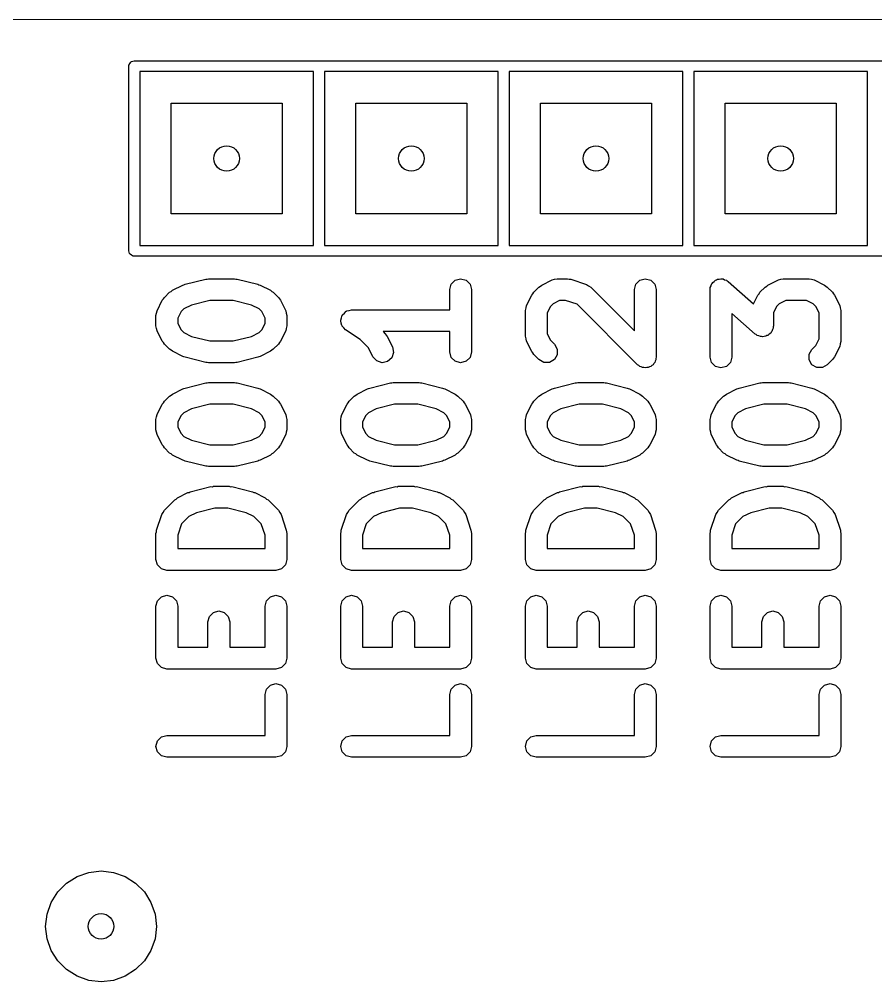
# Model space of a CAD drawing. Extents: x 0.02 to 3.57, y 0.02 to 5.41.
# Drawn here: x 1.31 to 1.773, y 2.298 to 2.819 of the extents above; entities that cross this region are included whole.
import ezdxf

# ---------------------------------------------------------------- set-up
doc = ezdxf.new("R2010")
doc.units = 0
doc.header["$MEASUREMENT"] = 0
doc.layers.add('BLACK', color=7, linetype='CONTINUOUS')

msp = doc.modelspace()

# ---------------------------------------------------------------- linework, layer by layer
at = {"layer": 'BLACK', "linetype": 'CONTINUOUS'}
for p, q in [((2.4898, 2.81944), (1.04895, 2.81898)), ((1.36916, 2.79463), (1.36923, 2.79501)), ((1.36923, 2.79501), (1.36972, 2.7956)), ((1.36972, 2.7956), (1.3701, 2.79626)), ((1.3701, 2.79626), (1.37035, 2.79635)), ((1.37035, 2.79635), (1.37052, 2.79656)), ((1.37052, 2.79656), (1.37128, 2.79669)), ((1.37128, 2.79669), (1.372, 2.79695)), ((1.372, 2.79695), (1.472, 2.79695)), ((1.472, 2.79695), (1.572, 2.79695)), ((1.572, 2.79695), (1.672, 2.79695)), ((1.672, 2.79695), (1.772, 2.79695)), ((1.772, 2.79695), (1.872, 2.79695)), ((1.36905, 2.794), (1.36911, 2.79438)), ((1.36905, 2.694), (1.36905, 2.794)), ((1.36909, 2.79451), (1.36916, 2.79463)), ((1.36911, 2.79438), (1.36909, 2.79451)), ((1.37495, 2.79105), (1.37495, 2.69695)), ((1.46905, 2.79105), (1.37495, 2.79105)), ((1.46905, 2.69695), (1.46905, 2.79105)), ((1.47495, 2.79105), (1.47495, 2.69695)), ((1.56905, 2.79105), (1.47495, 2.79105)), ((1.56905, 2.69695), (1.56905, 2.79105)), ((1.57495, 2.79105), (1.57495, 2.69695)), ((1.66905, 2.79105), (1.57495, 2.79105)), ((1.66905, 2.69695), (1.66905, 2.79105)), ((1.67495, 2.79105), (1.67495, 2.69695)), ((1.76905, 2.79105), (1.67495, 2.79105)), ((1.76905, 2.69695), (1.76905, 2.79105)), ((1.392, 2.714), (1.392, 2.774)), ((1.392, 2.774), (1.452, 2.774)), ((1.452, 2.774), (1.452, 2.714)), ((1.492, 2.714), (1.492, 2.774)), ((1.492, 2.774), (1.552, 2.774)), ((1.552, 2.774), (1.552, 2.714)), ((1.592, 2.714), (1.592, 2.774)), ((1.592, 2.774), (1.652, 2.774)), ((1.652, 2.774), (1.652, 2.714)), ((1.692, 2.714), (1.692, 2.774)), ((1.692, 2.774), (1.752, 2.774)), ((1.752, 2.774), (1.752, 2.714)), ((1.452, 2.714), (1.392, 2.714)), ((1.552, 2.714), (1.492, 2.714)), ((1.652, 2.714), (1.592, 2.714)), ((1.752, 2.714), (1.692, 2.714)), ((1.37495, 2.69695), (1.46905, 2.69695)), ((1.47495, 2.69695), (1.56905, 2.69695)), ((1.57495, 2.69695), (1.66905, 2.69695)), ((1.67495, 2.69695), (1.76905, 2.69695)), ((1.36931, 2.69328), (1.36905, 2.694)), ((1.36944, 2.69252), (1.36931, 2.69328)), ((1.36965, 2.69235), (1.36944, 2.69252)), ((1.36974, 2.6921), (1.36965, 2.69235)), ((1.3704, 2.69172), (1.36974, 2.6921)), ((1.37099, 2.69123), (1.3704, 2.69172)), ((1.37137, 2.69116), (1.37099, 2.69123)), ((1.37149, 2.69109), (1.37137, 2.69116)), ((1.37162, 2.69111), (1.37149, 2.69109)), ((1.372, 2.69105), (1.37162, 2.69111)), ((1.472, 2.69105), (1.372, 2.69105)), ((1.572, 2.69105), (1.472, 2.69105)), ((1.672, 2.69105), (1.572, 2.69105)), ((1.772, 2.69105), (1.672, 2.69105)), ((1.872, 2.69105), (1.772, 2.69105)), ((1.39263, 2.67264), (1.39826, 2.67545)), ((1.39826, 2.67545), (1.3989, 2.67558)), ((1.3989, 2.67558), (1.39947, 2.6759)), ((1.39947, 2.6759), (1.41072, 2.67871)), ((1.41072, 2.67871), (1.41144, 2.6787)), ((1.41144, 2.6787), (1.41215, 2.67889)), ((1.41215, 2.67889), (1.42621, 2.67889)), ((1.42621, 2.67889), (1.42691, 2.6787)), ((1.42691, 2.6787), (1.42764, 2.67871)), ((1.42764, 2.67871), (1.43889, 2.6759)), ((1.43889, 2.6759), (1.43946, 2.67558)), ((1.43946, 2.67558), (1.4401, 2.67545)), ((1.4401, 2.67545), (1.44572, 2.67264)), ((1.5428, 2.67298), (1.54359, 2.67593)), ((1.54359, 2.67593), (1.54575, 2.6781)), ((1.54575, 2.6781), (1.54871, 2.67889)), ((1.54871, 2.67889), (1.55166, 2.6781)), ((1.55166, 2.6781), (1.55382, 2.67593)), ((1.55382, 2.67593), (1.55461, 2.67298)), ((1.59192, 2.67482), (1.59263, 2.67545)), ((1.59263, 2.67545), (1.59826, 2.67826)), ((1.59826, 2.67826), (1.59959, 2.67854)), ((1.59959, 2.67854), (1.6009, 2.67889)), ((1.6009, 2.67889), (1.60652, 2.67889)), ((1.60652, 2.67889), (1.60744, 2.67864)), ((1.60744, 2.67864), (1.60839, 2.67858)), ((1.60839, 2.67858), (1.61683, 2.67577)), ((1.61683, 2.67577), (1.61796, 2.67502)), ((1.61796, 2.67502), (1.61914, 2.67434)), ((1.6428, 2.67298), (1.64359, 2.67593)), ((1.64359, 2.67593), (1.64575, 2.6781)), ((1.64575, 2.6781), (1.64871, 2.67889)), ((1.64871, 2.67889), (1.65166, 2.6781)), ((1.65166, 2.6781), (1.65382, 2.67593)), ((1.65382, 2.67593), (1.65461, 2.67298)), ((1.68386, 2.67413), (1.68429, 2.675)), ((1.68429, 2.675), (1.68454, 2.67593)), ((1.68454, 2.67593), (1.68495, 2.67635)), ((1.68495, 2.67635), (1.68521, 2.67687)), ((1.68521, 2.67687), (1.68601, 2.67741)), ((1.68601, 2.67741), (1.6867, 2.6781)), ((1.6867, 2.6781), (1.68726, 2.67825)), ((1.68726, 2.67825), (1.68775, 2.67857)), ((1.68775, 2.67857), (1.68871, 2.67864)), ((1.68871, 2.67864), (1.68965, 2.67889)), ((1.68965, 2.67889), (1.69021, 2.67874)), ((1.69021, 2.67874), (1.6908, 2.67877)), ((1.6908, 2.67877), (1.69167, 2.67835)), ((1.69167, 2.67835), (1.6926, 2.6781)), ((1.6926, 2.6781), (1.69302, 2.67768)), ((1.69302, 2.67768), (1.69354, 2.67743)), ((1.69354, 2.67743), (1.70735, 2.66534)), ((1.71442, 2.67482), (1.71513, 2.67545)), ((1.71513, 2.67545), (1.72076, 2.67826)), ((1.72076, 2.67826), (1.72209, 2.67854)), ((1.72209, 2.67854), (1.7234, 2.67889)), ((1.7234, 2.67889), (1.73746, 2.67889)), ((1.73746, 2.67889), (1.73877, 2.67854)), ((1.73877, 2.67854), (1.7401, 2.67826)), ((1.7401, 2.67826), (1.74572, 2.67545)), ((1.74572, 2.67545), (1.74643, 2.67482)), ((1.38829, 2.66872), (1.3911, 2.67153)), ((1.3911, 2.67153), (1.39192, 2.67201)), ((1.39192, 2.67201), (1.39263, 2.67264)), ((1.44572, 2.67264), (1.44643, 2.67201)), ((1.44643, 2.67201), (1.44726, 2.67153)), ((1.44726, 2.67153), (1.45007, 2.66872)), ((1.5428, 2.66201), (1.5428, 2.67298)), ((1.55461, 2.67298), (1.55461, 2.63924)), ((1.58437, 2.66437), (1.58718, 2.67)), ((1.58718, 2.67), (1.58781, 2.67071)), ((1.58781, 2.67071), (1.58829, 2.67153)), ((1.58829, 2.67153), (1.5911, 2.67434)), ((1.5911, 2.67434), (1.59192, 2.67482)), ((1.61914, 2.67434), (1.6428, 2.65068)), ((1.6428, 2.65068), (1.6428, 2.67298)), ((1.65461, 2.67298), (1.65461, 2.63642)), ((1.68375, 2.67298), (1.6839, 2.67354)), ((1.68375, 2.63642), (1.68375, 2.67298)), ((1.6839, 2.67354), (1.68386, 2.67413)), ((1.70735, 2.66534), (1.70968, 2.67)), ((1.70968, 2.67), (1.71031, 2.67071)), ((1.71031, 2.67071), (1.71078, 2.67153)), ((1.71078, 2.67153), (1.7136, 2.67434)), ((1.7136, 2.67434), (1.71442, 2.67482)), ((1.74643, 2.67482), (1.74726, 2.67434)), ((1.74726, 2.67434), (1.75007, 2.67153)), ((1.75007, 2.67153), (1.75054, 2.67071)), ((1.75054, 2.67071), (1.75118, 2.67)), ((1.75118, 2.67), (1.75399, 2.66437)), ((1.38437, 2.66156), (1.38718, 2.66719)), ((1.38718, 2.66719), (1.38781, 2.6679)), ((1.38781, 2.6679), (1.38829, 2.66872)), ((1.40296, 2.6646), (1.39877, 2.6625)), ((1.41287, 2.66708), (1.40296, 2.6646)), ((1.42548, 2.66708), (1.41287, 2.66708)), ((1.4354, 2.6646), (1.42548, 2.66708)), ((1.43958, 2.6625), (1.4354, 2.6646)), ((1.45007, 2.66872), (1.45054, 2.6679)), ((1.45054, 2.6679), (1.45118, 2.66719)), ((1.45118, 2.66719), (1.45399, 2.66156)), ((1.59877, 2.66532), (1.59732, 2.66386)), ((1.60229, 2.66708), (1.59877, 2.66532)), ((1.60557, 2.66708), (1.60229, 2.66708)), ((1.61177, 2.66501), (1.60557, 2.66708)), ((1.64453, 2.63225), (1.61177, 2.66501)), ((1.72127, 2.66532), (1.71981, 2.66386)), ((1.72479, 2.66708), (1.72127, 2.66532)), ((1.73606, 2.66708), (1.72479, 2.66708)), ((1.73958, 2.66532), (1.73606, 2.66708)), ((1.74104, 2.66386), (1.73958, 2.66532)), ((1.38375, 2.65892), (1.3841, 2.66023)), ((1.3841, 2.66023), (1.38437, 2.66156)), ((1.39732, 2.66105), (1.39556, 2.65753)), ((1.39877, 2.6625), (1.39732, 2.66105)), ((1.44104, 2.66105), (1.43958, 2.6625)), ((1.4428, 2.65753), (1.44104, 2.66105)), ((1.45399, 2.66156), (1.45426, 2.66023)), ((1.45426, 2.66023), (1.45461, 2.65892)), ((1.48467, 2.6592), (1.48474, 2.65938)), ((1.48474, 2.65938), (1.48575, 2.66027)), ((1.48575, 2.66027), (1.4867, 2.66122)), ((1.4867, 2.66122), (1.48689, 2.66127)), ((1.48689, 2.66127), (1.48703, 2.6614)), ((1.48703, 2.6614), (1.48835, 2.66167)), ((1.48835, 2.66167), (1.48965, 2.66201)), ((1.48965, 2.66201), (1.5428, 2.66201)), ((1.58375, 2.66173), (1.5841, 2.66304)), ((1.58375, 2.64767), (1.58375, 2.66173)), ((1.5841, 2.66304), (1.58437, 2.66437)), ((1.59732, 2.66386), (1.59556, 2.66034)), ((1.59556, 2.66034), (1.59556, 2.64907)), ((1.70826, 2.64885), (1.69556, 2.65997)), ((1.69556, 2.65997), (1.69556, 2.63642)), ((1.71981, 2.66386), (1.71805, 2.66034)), ((1.71805, 2.66034), (1.71805, 2.6533)), ((1.7428, 2.66034), (1.74104, 2.66386)), ((1.7428, 2.64625), (1.7428, 2.66034)), ((1.75399, 2.66437), (1.75426, 2.66304)), ((1.75426, 2.66304), (1.75461, 2.66173)), ((1.75461, 2.66173), (1.75461, 2.64486)), ((1.38375, 2.6533), (1.38375, 2.65892)), ((1.39556, 2.65753), (1.39556, 2.65469)), ((1.39556, 2.65469), (1.39732, 2.65117)), ((1.44104, 2.65117), (1.4428, 2.65469)), ((1.4428, 2.65469), (1.4428, 2.65753)), ((1.45461, 2.65892), (1.45461, 2.6533)), ((1.48375, 2.65611), (1.4838, 2.6563)), ((1.48409, 2.65481), (1.48375, 2.65611)), ((1.48376, 2.65649), (1.48419, 2.65776)), ((1.4838, 2.6563), (1.48376, 2.65649)), ((1.48436, 2.65349), (1.48409, 2.65481)), ((1.48419, 2.65776), (1.48454, 2.65906)), ((1.48454, 2.65906), (1.48467, 2.6592)), ((1.3841, 2.65198), (1.38375, 2.6533)), ((1.38437, 2.65065), (1.3841, 2.65198)), ((1.38718, 2.64503), (1.38437, 2.65065)), ((1.39732, 2.65117), (1.39877, 2.64971)), ((1.39877, 2.64971), (1.40296, 2.64762)), ((1.4354, 2.64762), (1.43958, 2.64971)), ((1.43958, 2.64971), (1.44104, 2.65117)), ((1.45399, 2.65065), (1.45118, 2.64503)), ((1.45426, 2.65198), (1.45399, 2.65065)), ((1.45461, 2.6533), (1.45426, 2.65198)), ((1.48449, 2.65334), (1.48436, 2.65349)), ((1.48454, 2.65316), (1.48449, 2.65334)), ((1.48549, 2.6522), (1.48454, 2.65316)), ((1.48637, 2.65119), (1.48549, 2.6522)), ((1.49432, 2.64589), (1.48637, 2.65119)), ((1.5428, 2.6502), (1.50672, 2.6502)), ((1.50672, 2.6502), (1.50789, 2.64904)), ((1.50789, 2.64904), (1.50836, 2.64821)), ((1.5428, 2.63924), (1.5428, 2.6502)), ((1.59556, 2.64907), (1.59732, 2.64555)), ((1.71659, 2.64941), (1.71579, 2.64887)), ((1.71685, 2.64993), (1.71659, 2.64941)), ((1.71726, 2.65034), (1.71685, 2.64993)), ((1.71751, 2.65128), (1.71726, 2.65034)), ((1.71794, 2.65215), (1.71751, 2.65128)), ((1.71805, 2.6533), (1.7179, 2.65273)), ((1.7179, 2.65273), (1.71794, 2.65215)), ((1.38781, 2.64432), (1.38718, 2.64503)), ((1.38829, 2.6435), (1.38781, 2.64432)), ((1.40296, 2.64762), (1.41287, 2.64514)), ((1.41287, 2.64514), (1.42548, 2.64514)), ((1.42548, 2.64514), (1.4354, 2.64762)), ((1.45054, 2.64432), (1.45007, 2.6435)), ((1.45118, 2.64503), (1.45054, 2.64432)), ((1.49886, 2.64136), (1.49432, 2.64589)), ((1.50836, 2.64821), (1.50899, 2.6475)), ((1.50899, 2.6475), (1.51181, 2.64188)), ((1.5841, 2.64636), (1.58375, 2.64767)), ((1.58437, 2.64503), (1.5841, 2.64636)), ((1.58718, 2.63941), (1.58437, 2.64503)), ((1.59732, 2.64555), (1.59945, 2.64341)), ((1.70878, 2.64859), (1.70826, 2.64885)), ((1.7092, 2.64818), (1.70878, 2.64859)), ((1.71013, 2.64793), (1.7092, 2.64818)), ((1.711, 2.6475), (1.71013, 2.64793)), ((1.71158, 2.64754), (1.711, 2.6475)), ((1.71215, 2.64739), (1.71158, 2.64754)), ((1.71308, 2.64764), (1.71215, 2.64739)), ((1.71405, 2.64771), (1.71308, 2.64764)), ((1.71454, 2.64803), (1.71405, 2.64771)), ((1.7151, 2.64818), (1.71454, 2.64803)), ((1.71579, 2.64887), (1.7151, 2.64818)), ((1.74104, 2.64273), (1.7428, 2.64625)), ((1.75461, 2.64486), (1.75426, 2.64355)), ((1.3911, 2.64068), (1.38829, 2.6435)), ((1.39192, 2.64021), (1.3911, 2.64068)), ((1.39263, 2.63958), (1.39192, 2.64021)), ((1.39826, 2.63677), (1.39263, 2.63958)), ((1.44572, 2.63958), (1.4401, 2.63677)), ((1.44643, 2.64021), (1.44572, 2.63958)), ((1.44726, 2.64068), (1.44643, 2.64021)), ((1.45007, 2.6435), (1.44726, 2.64068)), ((1.50124, 2.63659), (1.49886, 2.64136)), ((1.51242, 2.63888), (1.51145, 2.63598)), ((1.51181, 2.64188), (1.51242, 2.63888)), ((1.54359, 2.63628), (1.5428, 2.63924)), ((1.55461, 2.63924), (1.55382, 2.63628)), ((1.58781, 2.63869), (1.58718, 2.63941)), ((1.58829, 2.63787), (1.58781, 2.63869)), ((1.59945, 2.64341), (1.60098, 2.64076)), ((1.60098, 2.64076), (1.60098, 2.63771)), ((1.73738, 2.63795), (1.73891, 2.6406)), ((1.73891, 2.6406), (1.74104, 2.64273)), ((1.75399, 2.64222), (1.75118, 2.63659)), ((1.75426, 2.64355), (1.75399, 2.64222)), ((1.3989, 2.63663), (1.39826, 2.63677)), ((1.39947, 2.63632), (1.3989, 2.63663)), ((1.41072, 2.63351), (1.39947, 2.63632)), ((1.41144, 2.63352), (1.41072, 2.63351)), ((1.41215, 2.63333), (1.41144, 2.63352)), ((1.42621, 2.63333), (1.41215, 2.63333)), ((1.42691, 2.63352), (1.42621, 2.63333)), ((1.42764, 2.63351), (1.42691, 2.63352)), ((1.43889, 2.63632), (1.42764, 2.63351)), ((1.43946, 2.63663), (1.43889, 2.63632)), ((1.4401, 2.63677), (1.43946, 2.63663)), ((1.50327, 2.63431), (1.50124, 2.63659)), ((1.50617, 2.63334), (1.50327, 2.63431)), ((1.50916, 2.63395), (1.50617, 2.63334)), ((1.51145, 2.63598), (1.50916, 2.63395)), ((1.54575, 2.63412), (1.54359, 2.63628)), ((1.54871, 2.63333), (1.54575, 2.63412)), ((1.55166, 2.63412), (1.54871, 2.63333)), ((1.55382, 2.63628), (1.55166, 2.63412)), ((1.5911, 2.63506), (1.58829, 2.63787)), ((1.59375, 2.63353), (1.5911, 2.63506)), ((1.5968, 2.63353), (1.59375, 2.63353)), ((1.59945, 2.63506), (1.5968, 2.63353)), ((1.60098, 2.63771), (1.59945, 2.63506)), ((1.65382, 2.63347), (1.65327, 2.63292)), ((1.65402, 2.63422), (1.65382, 2.63347)), ((1.65441, 2.63489), (1.65402, 2.63422)), ((1.65461, 2.63642), (1.65441, 2.63567)), ((1.65441, 2.63567), (1.65441, 2.63489)), ((1.68454, 2.63347), (1.68375, 2.63642)), ((1.6867, 2.63131), (1.68454, 2.63347)), ((1.69477, 2.63347), (1.6926, 2.63131)), ((1.69556, 2.63642), (1.69477, 2.63347)), ((1.73738, 2.63489), (1.73738, 2.63795)), ((1.73891, 2.63225), (1.73738, 2.63489)), ((1.75007, 2.63506), (1.74726, 2.63225)), ((1.75054, 2.63588), (1.75007, 2.63506)), ((1.75118, 2.63659), (1.75054, 2.63588)), ((1.6452, 2.63186), (1.64453, 2.63225)), ((1.64575, 2.63131), (1.6452, 2.63186)), ((1.6465, 2.63111), (1.64575, 2.63131)), ((1.64718, 2.63072), (1.6465, 2.63111)), ((1.64795, 2.63072), (1.64718, 2.63072)), ((1.64871, 2.63052), (1.64795, 2.63072)), ((1.64946, 2.63072), (1.64871, 2.63052)), ((1.65023, 2.63072), (1.64946, 2.63072)), ((1.65091, 2.63111), (1.65023, 2.63072)), ((1.65166, 2.63131), (1.65091, 2.63111)), ((1.65221, 2.63186), (1.65166, 2.63131)), ((1.65288, 2.63225), (1.65221, 2.63186)), ((1.65327, 2.63292), (1.65288, 2.63225)), ((1.68965, 2.63052), (1.6867, 2.63131)), ((1.6926, 2.63131), (1.68965, 2.63052)), ((1.74155, 2.63072), (1.73891, 2.63225)), ((1.74461, 2.63072), (1.74155, 2.63072)), ((1.74726, 2.63225), (1.74461, 2.63072)), ((1.39263, 2.6164), (1.39826, 2.61921)), ((1.39826, 2.61921), (1.3989, 2.61934)), ((1.3989, 2.61934), (1.39947, 2.61966)), ((1.39947, 2.61966), (1.41072, 2.62247)), ((1.41072, 2.62247), (1.41144, 2.62245)), ((1.41144, 2.62245), (1.41215, 2.62264)), ((1.41215, 2.62264), (1.42621, 2.62264)), ((1.42621, 2.62264), (1.42691, 2.62245)), ((1.42691, 2.62245), (1.42764, 2.62247)), ((1.42764, 2.62247), (1.43889, 2.61966)), ((1.43889, 2.61966), (1.43946, 2.61934)), ((1.43946, 2.61934), (1.4401, 2.61921)), ((1.4401, 2.61921), (1.44572, 2.6164)), ((1.49263, 2.6164), (1.49826, 2.61921)), ((1.49826, 2.61921), (1.4989, 2.61934)), ((1.4989, 2.61934), (1.49947, 2.61966)), ((1.49947, 2.61966), (1.51072, 2.62247)), ((1.51072, 2.62247), (1.51144, 2.62245)), ((1.51144, 2.62245), (1.51215, 2.62264)), ((1.51215, 2.62264), (1.52621, 2.62264)), ((1.52621, 2.62264), (1.52691, 2.62245)), ((1.52691, 2.62245), (1.52764, 2.62247)), ((1.52764, 2.62247), (1.53889, 2.61966)), ((1.53889, 2.61966), (1.53946, 2.61934)), ((1.53946, 2.61934), (1.5401, 2.61921)), ((1.5401, 2.61921), (1.54572, 2.6164)), ((1.59263, 2.6164), (1.59826, 2.61921)), ((1.59826, 2.61921), (1.5989, 2.61934)), ((1.5989, 2.61934), (1.59947, 2.61966)), ((1.59947, 2.61966), (1.61072, 2.62247)), ((1.61072, 2.62247), (1.61144, 2.62245)), ((1.61144, 2.62245), (1.61215, 2.62264)), ((1.61215, 2.62264), (1.62621, 2.62264)), ((1.62621, 2.62264), (1.62691, 2.62245)), ((1.62691, 2.62245), (1.62764, 2.62247)), ((1.62764, 2.62247), (1.63889, 2.61966)), ((1.63889, 2.61966), (1.63946, 2.61934)), ((1.63946, 2.61934), (1.6401, 2.61921)), ((1.6401, 2.61921), (1.64572, 2.6164)), ((1.69263, 2.6164), (1.69826, 2.61921)), ((1.69826, 2.61921), (1.6989, 2.61934)), ((1.6989, 2.61934), (1.69947, 2.61966)), ((1.69947, 2.61966), (1.71072, 2.62247)), ((1.71072, 2.62247), (1.71144, 2.62245)), ((1.71144, 2.62245), (1.71215, 2.62264)), ((1.71215, 2.62264), (1.72621, 2.62264)), ((1.72621, 2.62264), (1.72691, 2.62245)), ((1.72691, 2.62245), (1.72764, 2.62247)), ((1.72764, 2.62247), (1.73889, 2.61966)), ((1.73889, 2.61966), (1.73946, 2.61934)), ((1.73946, 2.61934), (1.7401, 2.61921)), ((1.7401, 2.61921), (1.74572, 2.6164)), ((1.38781, 2.61165), (1.38829, 2.61248)), ((1.38829, 2.61248), (1.3911, 2.61529)), ((1.3911, 2.61529), (1.39192, 2.61576)), ((1.39192, 2.61576), (1.39263, 2.6164)), ((1.44572, 2.6164), (1.44643, 2.61576)), ((1.44643, 2.61576), (1.44726, 2.61529)), ((1.44726, 2.61529), (1.45007, 2.61248)), ((1.45007, 2.61248), (1.45054, 2.61165)), ((1.48781, 2.61165), (1.48829, 2.61248)), ((1.48829, 2.61248), (1.4911, 2.61529)), ((1.4911, 2.61529), (1.49192, 2.61576)), ((1.49192, 2.61576), (1.49263, 2.6164)), ((1.54572, 2.6164), (1.54643, 2.61576)), ((1.54643, 2.61576), (1.54726, 2.61529)), ((1.54726, 2.61529), (1.55007, 2.61248)), ((1.55007, 2.61248), (1.55054, 2.61165)), ((1.58781, 2.61165), (1.58829, 2.61248)), ((1.58829, 2.61248), (1.5911, 2.61529)), ((1.5911, 2.61529), (1.59192, 2.61576)), ((1.59192, 2.61576), (1.59263, 2.6164)), ((1.64572, 2.6164), (1.64643, 2.61576)), ((1.64643, 2.61576), (1.64726, 2.61529)), ((1.64726, 2.61529), (1.65007, 2.61248)), ((1.65007, 2.61248), (1.65054, 2.61165)), ((1.68781, 2.61165), (1.68829, 2.61248)), ((1.68829, 2.61248), (1.6911, 2.61529)), ((1.6911, 2.61529), (1.69192, 2.61576)), ((1.69192, 2.61576), (1.69263, 2.6164)), ((1.74572, 2.6164), (1.74643, 2.61576)), ((1.74643, 2.61576), (1.74726, 2.61529)), ((1.74726, 2.61529), (1.75007, 2.61248)), ((1.75007, 2.61248), (1.75054, 2.61165)), ((1.38437, 2.60532), (1.38718, 2.61094)), ((1.38718, 2.61094), (1.38781, 2.61165)), ((1.40296, 2.60835), (1.39877, 2.60626)), ((1.41287, 2.61083), (1.40296, 2.60835)), ((1.42548, 2.61083), (1.41287, 2.61083)), ((1.4354, 2.60835), (1.42548, 2.61083)), ((1.43958, 2.60626), (1.4354, 2.60835)), ((1.45054, 2.61165), (1.45118, 2.61094)), ((1.45118, 2.61094), (1.45399, 2.60532)), ((1.48437, 2.60532), (1.48718, 2.61094)), ((1.48718, 2.61094), (1.48781, 2.61165)), ((1.50296, 2.60835), (1.49877, 2.60626)), ((1.51287, 2.61083), (1.50296, 2.60835)), ((1.52548, 2.61083), (1.51287, 2.61083)), ((1.5354, 2.60835), (1.52548, 2.61083)), ((1.53958, 2.60626), (1.5354, 2.60835)), ((1.55054, 2.61165), (1.55118, 2.61094)), ((1.55118, 2.61094), (1.55399, 2.60532)), ((1.58437, 2.60532), (1.58718, 2.61094)), ((1.58718, 2.61094), (1.58781, 2.61165)), ((1.60296, 2.60835), (1.59877, 2.60626)), ((1.61287, 2.61083), (1.60296, 2.60835)), ((1.62548, 2.61083), (1.61287, 2.61083)), ((1.6354, 2.60835), (1.62548, 2.61083)), ((1.63958, 2.60626), (1.6354, 2.60835)), ((1.65054, 2.61165), (1.65118, 2.61094)), ((1.65118, 2.61094), (1.65399, 2.60532)), ((1.68437, 2.60532), (1.68718, 2.61094)), ((1.68718, 2.61094), (1.68781, 2.61165)), ((1.70296, 2.60835), (1.69877, 2.60626)), ((1.71287, 2.61083), (1.70296, 2.60835)), ((1.72548, 2.61083), (1.71287, 2.61083)), ((1.7354, 2.60835), (1.72548, 2.61083)), ((1.73958, 2.60626), (1.7354, 2.60835)), ((1.75054, 2.61165), (1.75118, 2.61094)), ((1.75118, 2.61094), (1.75399, 2.60532)), ((1.38375, 2.60268), (1.3841, 2.60399)), ((1.38375, 2.59705), (1.38375, 2.60268)), ((1.3841, 2.60399), (1.38437, 2.60532)), ((1.39732, 2.6048), (1.39556, 2.60128)), ((1.39877, 2.60626), (1.39732, 2.6048)), ((1.44104, 2.6048), (1.43958, 2.60626)), ((1.4428, 2.60128), (1.44104, 2.6048)), ((1.45399, 2.60532), (1.45426, 2.60399)), ((1.45426, 2.60399), (1.45461, 2.60268)), ((1.45461, 2.60268), (1.45461, 2.59705)), ((1.48375, 2.60268), (1.4841, 2.60399)), ((1.48375, 2.59705), (1.48375, 2.60268)), ((1.4841, 2.60399), (1.48437, 2.60532)), ((1.49732, 2.6048), (1.49556, 2.60128)), ((1.49877, 2.60626), (1.49732, 2.6048)), ((1.54104, 2.6048), (1.53958, 2.60626)), ((1.5428, 2.60128), (1.54104, 2.6048)), ((1.55399, 2.60532), (1.55426, 2.60399)), ((1.55426, 2.60399), (1.55461, 2.60268)), ((1.55461, 2.60268), (1.55461, 2.59705)), ((1.58375, 2.60268), (1.5841, 2.60399)), ((1.58375, 2.59705), (1.58375, 2.60268)), ((1.5841, 2.60399), (1.58437, 2.60532)), ((1.59732, 2.6048), (1.59556, 2.60128)), ((1.59877, 2.60626), (1.59732, 2.6048)), ((1.64104, 2.6048), (1.63958, 2.60626)), ((1.6428, 2.60128), (1.64104, 2.6048)), ((1.65399, 2.60532), (1.65426, 2.60399)), ((1.65426, 2.60399), (1.65461, 2.60268)), ((1.65461, 2.60268), (1.65461, 2.59705)), ((1.68375, 2.60268), (1.6841, 2.60399)), ((1.68375, 2.59705), (1.68375, 2.60268)), ((1.6841, 2.60399), (1.68437, 2.60532)), ((1.69732, 2.6048), (1.69556, 2.60128)), ((1.69877, 2.60626), (1.69732, 2.6048)), ((1.74104, 2.6048), (1.73958, 2.60626)), ((1.7428, 2.60128), (1.74104, 2.6048)), ((1.75399, 2.60532), (1.75426, 2.60399)), ((1.75426, 2.60399), (1.75461, 2.60268)), ((1.75461, 2.60268), (1.75461, 2.59705)), ((1.3841, 2.59574), (1.38375, 2.59705)), ((1.39556, 2.60128), (1.39556, 2.59845)), ((1.39556, 2.59845), (1.39732, 2.59493)), ((1.44104, 2.59493), (1.4428, 2.59845)), ((1.4428, 2.59845), (1.4428, 2.60128)), ((1.45461, 2.59705), (1.45426, 2.59574)), ((1.4841, 2.59574), (1.48375, 2.59705)), ((1.49556, 2.60128), (1.49556, 2.59845)), ((1.49556, 2.59845), (1.49732, 2.59493)), ((1.54104, 2.59493), (1.5428, 2.59845)), ((1.5428, 2.59845), (1.5428, 2.60128)), ((1.55461, 2.59705), (1.55426, 2.59574)), ((1.5841, 2.59574), (1.58375, 2.59705)), ((1.59556, 2.60128), (1.59556, 2.59845)), ((1.59556, 2.59845), (1.59732, 2.59493)), ((1.64104, 2.59493), (1.6428, 2.59845)), ((1.6428, 2.59845), (1.6428, 2.60128)), ((1.65461, 2.59705), (1.65426, 2.59574)), ((1.6841, 2.59574), (1.68375, 2.59705)), ((1.69556, 2.60128), (1.69556, 2.59845)), ((1.69556, 2.59845), (1.69732, 2.59493)), ((1.74104, 2.59493), (1.7428, 2.59845)), ((1.7428, 2.59845), (1.7428, 2.60128)), ((1.75461, 2.59705), (1.75426, 2.59574)), ((1.38437, 2.59441), (1.3841, 2.59574)), ((1.38718, 2.58879), (1.38437, 2.59441)), ((1.39732, 2.59493), (1.39877, 2.59347)), ((1.39877, 2.59347), (1.40296, 2.59138)), ((1.4354, 2.59138), (1.43958, 2.59347)), ((1.43958, 2.59347), (1.44104, 2.59493)), ((1.45399, 2.59441), (1.45118, 2.58879)), ((1.45426, 2.59574), (1.45399, 2.59441)), ((1.48437, 2.59441), (1.4841, 2.59574)), ((1.48718, 2.58879), (1.48437, 2.59441)), ((1.49732, 2.59493), (1.49877, 2.59347)), ((1.49877, 2.59347), (1.50296, 2.59138)), ((1.5354, 2.59138), (1.53958, 2.59347)), ((1.53958, 2.59347), (1.54104, 2.59493)), ((1.55399, 2.59441), (1.55118, 2.58879)), ((1.55426, 2.59574), (1.55399, 2.59441)), ((1.58437, 2.59441), (1.5841, 2.59574)), ((1.58718, 2.58879), (1.58437, 2.59441)), ((1.59732, 2.59493), (1.59877, 2.59347)), ((1.59877, 2.59347), (1.60296, 2.59138)), ((1.6354, 2.59138), (1.63958, 2.59347)), ((1.63958, 2.59347), (1.64104, 2.59493)), ((1.65399, 2.59441), (1.65118, 2.58879)), ((1.65426, 2.59574), (1.65399, 2.59441)), ((1.68437, 2.59441), (1.6841, 2.59574)), ((1.68718, 2.58879), (1.68437, 2.59441)), ((1.69732, 2.59493), (1.69877, 2.59347)), ((1.69877, 2.59347), (1.70296, 2.59138)), ((1.7354, 2.59138), (1.73958, 2.59347)), ((1.73958, 2.59347), (1.74104, 2.59493)), ((1.75399, 2.59441), (1.75118, 2.58879)), ((1.75426, 2.59574), (1.75399, 2.59441)), ((1.38781, 2.58808), (1.38718, 2.58879)), ((1.38829, 2.58725), (1.38781, 2.58808)), ((1.3911, 2.58444), (1.38829, 2.58725)), ((1.40296, 2.59138), (1.41287, 2.5889)), ((1.41287, 2.5889), (1.42548, 2.5889)), ((1.42548, 2.5889), (1.4354, 2.59138)), ((1.45007, 2.58725), (1.44726, 2.58444)), ((1.45054, 2.58808), (1.45007, 2.58725)), ((1.45118, 2.58879), (1.45054, 2.58808)), ((1.48781, 2.58808), (1.48718, 2.58879)), ((1.48829, 2.58725), (1.48781, 2.58808)), ((1.4911, 2.58444), (1.48829, 2.58725)), ((1.50296, 2.59138), (1.51287, 2.5889)), ((1.51287, 2.5889), (1.52548, 2.5889)), ((1.52548, 2.5889), (1.5354, 2.59138)), ((1.55007, 2.58725), (1.54726, 2.58444)), ((1.55054, 2.58808), (1.55007, 2.58725)), ((1.55118, 2.58879), (1.55054, 2.58808)), ((1.58781, 2.58808), (1.58718, 2.58879)), ((1.58829, 2.58725), (1.58781, 2.58808)), ((1.5911, 2.58444), (1.58829, 2.58725)), ((1.60296, 2.59138), (1.61287, 2.5889)), ((1.61287, 2.5889), (1.62548, 2.5889)), ((1.62548, 2.5889), (1.6354, 2.59138)), ((1.65007, 2.58725), (1.64726, 2.58444)), ((1.65054, 2.58808), (1.65007, 2.58725)), ((1.65118, 2.58879), (1.65054, 2.58808)), ((1.68781, 2.58808), (1.68718, 2.58879)), ((1.68829, 2.58725), (1.68781, 2.58808)), ((1.6911, 2.58444), (1.68829, 2.58725)), ((1.70296, 2.59138), (1.71287, 2.5889)), ((1.71287, 2.5889), (1.72548, 2.5889)), ((1.72548, 2.5889), (1.7354, 2.59138)), ((1.75007, 2.58725), (1.74726, 2.58444)), ((1.75054, 2.58808), (1.75007, 2.58725)), ((1.75118, 2.58879), (1.75054, 2.58808)), ((1.39192, 2.58397), (1.3911, 2.58444)), ((1.39263, 2.58333), (1.39192, 2.58397)), ((1.39826, 2.58052), (1.39263, 2.58333)), ((1.44572, 2.58333), (1.4401, 2.58052)), ((1.44643, 2.58397), (1.44572, 2.58333)), ((1.44726, 2.58444), (1.44643, 2.58397)), ((1.49192, 2.58397), (1.4911, 2.58444)), ((1.49263, 2.58333), (1.49192, 2.58397)), ((1.49826, 2.58052), (1.49263, 2.58333)), ((1.54572, 2.58333), (1.5401, 2.58052)), ((1.54643, 2.58397), (1.54572, 2.58333)), ((1.54726, 2.58444), (1.54643, 2.58397)), ((1.59192, 2.58397), (1.5911, 2.58444)), ((1.59263, 2.58333), (1.59192, 2.58397)), ((1.59826, 2.58052), (1.59263, 2.58333)), ((1.64572, 2.58333), (1.6401, 2.58052)), ((1.64643, 2.58397), (1.64572, 2.58333)), ((1.64726, 2.58444), (1.64643, 2.58397)), ((1.69192, 2.58397), (1.6911, 2.58444)), ((1.69263, 2.58333), (1.69192, 2.58397)), ((1.69826, 2.58052), (1.69263, 2.58333)), ((1.74572, 2.58333), (1.7401, 2.58052)), ((1.74643, 2.58397), (1.74572, 2.58333)), ((1.74726, 2.58444), (1.74643, 2.58397)), ((1.3989, 2.58039), (1.39826, 2.58052)), ((1.39947, 2.58008), (1.3989, 2.58039)), ((1.41072, 2.57726), (1.39947, 2.58008)), ((1.41144, 2.57728), (1.41072, 2.57726)), ((1.41215, 2.57709), (1.41144, 2.57728)), ((1.42621, 2.57709), (1.41215, 2.57709)), ((1.42691, 2.57728), (1.42621, 2.57709)), ((1.42764, 2.57726), (1.42691, 2.57728)), ((1.43889, 2.58008), (1.42764, 2.57726)), ((1.43946, 2.58039), (1.43889, 2.58008)), ((1.4401, 2.58052), (1.43946, 2.58039)), ((1.4989, 2.58039), (1.49826, 2.58052)), ((1.49947, 2.58008), (1.4989, 2.58039)), ((1.51072, 2.57726), (1.49947, 2.58008)), ((1.51144, 2.57728), (1.51072, 2.57726)), ((1.51215, 2.57709), (1.51144, 2.57728)), ((1.52621, 2.57709), (1.51215, 2.57709)), ((1.52691, 2.57728), (1.52621, 2.57709)), ((1.52764, 2.57726), (1.52691, 2.57728)), ((1.53889, 2.58008), (1.52764, 2.57726)), ((1.53946, 2.58039), (1.53889, 2.58008)), ((1.5401, 2.58052), (1.53946, 2.58039)), ((1.5989, 2.58039), (1.59826, 2.58052)), ((1.59947, 2.58008), (1.5989, 2.58039)), ((1.61072, 2.57726), (1.59947, 2.58008)), ((1.61144, 2.57728), (1.61072, 2.57726)), ((1.61215, 2.57709), (1.61144, 2.57728)), ((1.62621, 2.57709), (1.61215, 2.57709)), ((1.62691, 2.57728), (1.62621, 2.57709)), ((1.62764, 2.57726), (1.62691, 2.57728)), ((1.63889, 2.58008), (1.62764, 2.57726)), ((1.63946, 2.58039), (1.63889, 2.58008)), ((1.6401, 2.58052), (1.63946, 2.58039)), ((1.6989, 2.58039), (1.69826, 2.58052)), ((1.69947, 2.58008), (1.6989, 2.58039)), ((1.71072, 2.57726), (1.69947, 2.58008)), ((1.71144, 2.57728), (1.71072, 2.57726)), ((1.71215, 2.57709), (1.71144, 2.57728)), ((1.72621, 2.57709), (1.71215, 2.57709)), ((1.72691, 2.57728), (1.72621, 2.57709)), ((1.72764, 2.57726), (1.72691, 2.57728)), ((1.73889, 2.58008), (1.72764, 2.57726)), ((1.73946, 2.58039), (1.73889, 2.58008)), ((1.7401, 2.58052), (1.73946, 2.58039)), ((1.40228, 2.56341), (1.41353, 2.56622)), ((1.41353, 2.56622), (1.41426, 2.56621)), ((1.41426, 2.56621), (1.41496, 2.5664)), ((1.41496, 2.5664), (1.4234, 2.5664)), ((1.4234, 2.5664), (1.4241, 2.56621)), ((1.4241, 2.56621), (1.42483, 2.56622)), ((1.42483, 2.56622), (1.43608, 2.56341)), ((1.50228, 2.56341), (1.51353, 2.56622)), ((1.51353, 2.56622), (1.51426, 2.56621)), ((1.51426, 2.56621), (1.51496, 2.5664)), ((1.51496, 2.5664), (1.5234, 2.5664)), ((1.5234, 2.5664), (1.5241, 2.56621)), ((1.5241, 2.56621), (1.52483, 2.56622)), ((1.52483, 2.56622), (1.53608, 2.56341)), ((1.60228, 2.56341), (1.61353, 2.56622)), ((1.61353, 2.56622), (1.61426, 2.56621)), ((1.61426, 2.56621), (1.61496, 2.5664)), ((1.61496, 2.5664), (1.6234, 2.5664)), ((1.6234, 2.5664), (1.6241, 2.56621)), ((1.6241, 2.56621), (1.62483, 2.56622)), ((1.62483, 2.56622), (1.63608, 2.56341)), ((1.70228, 2.56341), (1.71353, 2.56622)), ((1.71353, 2.56622), (1.71426, 2.56621)), ((1.71426, 2.56621), (1.71496, 2.5664)), ((1.71496, 2.5664), (1.7234, 2.5664)), ((1.7234, 2.5664), (1.7241, 2.56621)), ((1.7241, 2.56621), (1.72483, 2.56622)), ((1.72483, 2.56622), (1.73608, 2.56341)), ((1.39545, 2.56015), (1.40107, 2.56297)), ((1.40107, 2.56297), (1.40171, 2.5631)), ((1.40171, 2.5631), (1.40228, 2.56341)), ((1.43608, 2.56341), (1.43665, 2.5631)), ((1.43665, 2.5631), (1.43729, 2.56297)), ((1.43729, 2.56297), (1.44291, 2.56015)), ((1.49545, 2.56015), (1.50107, 2.56297)), ((1.50107, 2.56297), (1.50171, 2.5631)), ((1.50171, 2.5631), (1.50228, 2.56341)), ((1.53608, 2.56341), (1.53665, 2.5631)), ((1.53665, 2.5631), (1.53729, 2.56297)), ((1.53729, 2.56297), (1.54291, 2.56015)), ((1.59545, 2.56015), (1.60107, 2.56297)), ((1.60107, 2.56297), (1.60171, 2.5631)), ((1.60171, 2.5631), (1.60228, 2.56341)), ((1.63608, 2.56341), (1.63665, 2.5631)), ((1.63665, 2.5631), (1.63729, 2.56297)), ((1.63729, 2.56297), (1.64291, 2.56015)), ((1.69545, 2.56015), (1.70107, 2.56297)), ((1.70107, 2.56297), (1.70171, 2.5631)), ((1.70171, 2.5631), (1.70228, 2.56341)), ((1.73608, 2.56341), (1.73665, 2.5631)), ((1.73665, 2.5631), (1.73729, 2.56297)), ((1.73729, 2.56297), (1.74291, 2.56015)), ((1.38829, 2.55342), (1.39391, 2.55905)), ((1.39391, 2.55905), (1.39473, 2.55952)), ((1.39473, 2.55952), (1.39545, 2.56015)), ((1.44291, 2.56015), (1.44362, 2.55952)), ((1.44362, 2.55952), (1.44445, 2.55905)), ((1.44445, 2.55905), (1.45007, 2.55342)), ((1.48829, 2.55342), (1.49391, 2.55905)), ((1.49391, 2.55905), (1.49473, 2.55952)), ((1.49473, 2.55952), (1.49545, 2.56015)), ((1.54291, 2.56015), (1.54362, 2.55952)), ((1.54362, 2.55952), (1.54445, 2.55905)), ((1.54445, 2.55905), (1.55007, 2.55342)), ((1.58829, 2.55342), (1.59391, 2.55905)), ((1.59391, 2.55905), (1.59473, 2.55952)), ((1.59473, 2.55952), (1.59545, 2.56015)), ((1.64291, 2.56015), (1.64362, 2.55952)), ((1.64362, 2.55952), (1.64445, 2.55905)), ((1.64445, 2.55905), (1.65007, 2.55342)), ((1.68829, 2.55342), (1.69391, 2.55905)), ((1.69391, 2.55905), (1.69473, 2.55952)), ((1.69473, 2.55952), (1.69545, 2.56015)), ((1.74291, 2.56015), (1.74362, 2.55952)), ((1.74362, 2.55952), (1.74445, 2.55905)), ((1.74445, 2.55905), (1.75007, 2.55342)), ((1.38405, 2.54268), (1.38686, 2.55111)), ((1.38686, 2.55111), (1.38761, 2.55225)), ((1.38761, 2.55225), (1.38829, 2.55342)), ((1.40159, 2.55002), (1.39762, 2.54606)), ((1.40577, 2.55211), (1.40159, 2.55002)), ((1.41569, 2.55459), (1.40577, 2.55211)), ((1.42267, 2.55459), (1.41569, 2.55459)), ((1.43258, 2.55211), (1.42267, 2.55459)), ((1.43677, 2.55002), (1.43258, 2.55211)), ((1.44073, 2.54606), (1.43677, 2.55002)), ((1.45007, 2.55342), (1.45075, 2.55225)), ((1.45075, 2.55225), (1.4515, 2.55111)), ((1.4515, 2.55111), (1.45431, 2.54268)), ((1.48405, 2.54268), (1.48686, 2.55111)), ((1.48686, 2.55111), (1.48761, 2.55225)), ((1.48761, 2.55225), (1.48829, 2.55342)), ((1.50159, 2.55002), (1.49762, 2.54606)), ((1.50577, 2.55211), (1.50159, 2.55002)), ((1.51569, 2.55459), (1.50577, 2.55211)), ((1.52267, 2.55459), (1.51569, 2.55459)), ((1.53258, 2.55211), (1.52267, 2.55459)), ((1.53677, 2.55002), (1.53258, 2.55211)), ((1.54073, 2.54606), (1.53677, 2.55002)), ((1.55007, 2.55342), (1.55075, 2.55225)), ((1.55075, 2.55225), (1.5515, 2.55111)), ((1.5515, 2.55111), (1.55431, 2.54268)), ((1.58405, 2.54268), (1.58686, 2.55111)), ((1.58686, 2.55111), (1.58761, 2.55225)), ((1.58761, 2.55225), (1.58829, 2.55342)), ((1.60159, 2.55002), (1.59762, 2.54606)), ((1.60577, 2.55211), (1.60159, 2.55002)), ((1.61569, 2.55459), (1.60577, 2.55211)), ((1.62267, 2.55459), (1.61569, 2.55459)), ((1.63258, 2.55211), (1.62267, 2.55459)), ((1.63677, 2.55002), (1.63258, 2.55211)), ((1.64073, 2.54606), (1.63677, 2.55002)), ((1.65007, 2.55342), (1.65075, 2.55225)), ((1.65075, 2.55225), (1.6515, 2.55111)), ((1.6515, 2.55111), (1.65431, 2.54268)), ((1.68405, 2.54268), (1.68686, 2.55111)), ((1.68686, 2.55111), (1.68761, 2.55225)), ((1.68761, 2.55225), (1.68829, 2.55342)), ((1.70159, 2.55002), (1.69762, 2.54606)), ((1.70577, 2.55211), (1.70159, 2.55002)), ((1.71569, 2.55459), (1.70577, 2.55211)), ((1.72267, 2.55459), (1.71569, 2.55459)), ((1.73258, 2.55211), (1.72267, 2.55459)), ((1.73677, 2.55002), (1.73258, 2.55211)), ((1.74073, 2.54606), (1.73677, 2.55002)), ((1.75007, 2.55342), (1.75075, 2.55225)), ((1.75075, 2.55225), (1.7515, 2.55111)), ((1.7515, 2.55111), (1.75431, 2.54268)), ((1.39762, 2.54606), (1.39556, 2.53985)), ((1.4428, 2.53985), (1.44073, 2.54606)), ((1.49762, 2.54606), (1.49556, 2.53985)), ((1.5428, 2.53985), (1.54073, 2.54606)), ((1.59762, 2.54606), (1.59556, 2.53985)), ((1.6428, 2.53985), (1.64073, 2.54606)), ((1.69762, 2.54606), (1.69556, 2.53985)), ((1.7428, 2.53985), (1.74073, 2.54606)), ((1.38375, 2.54081), (1.38399, 2.54173)), ((1.38375, 2.52675), (1.38375, 2.54081)), ((1.38399, 2.54173), (1.38405, 2.54268)), ((1.39556, 2.53985), (1.39556, 2.53265)), ((1.4428, 2.53265), (1.4428, 2.53985)), ((1.45431, 2.54268), (1.45437, 2.54173)), ((1.45437, 2.54173), (1.45461, 2.54081)), ((1.45461, 2.54081), (1.45461, 2.52675)), ((1.48375, 2.54081), (1.48399, 2.54173)), ((1.48375, 2.52675), (1.48375, 2.54081)), ((1.48399, 2.54173), (1.48405, 2.54268)), ((1.49556, 2.53985), (1.49556, 2.53265)), ((1.5428, 2.53265), (1.5428, 2.53985)), ((1.55431, 2.54268), (1.55437, 2.54173)), ((1.55437, 2.54173), (1.55461, 2.54081)), ((1.55461, 2.54081), (1.55461, 2.52675)), ((1.58375, 2.54081), (1.58399, 2.54173)), ((1.58375, 2.52675), (1.58375, 2.54081)), ((1.58399, 2.54173), (1.58405, 2.54268)), ((1.59556, 2.53985), (1.59556, 2.53265)), ((1.6428, 2.53265), (1.6428, 2.53985)), ((1.65431, 2.54268), (1.65437, 2.54173)), ((1.65437, 2.54173), (1.65461, 2.54081)), ((1.65461, 2.54081), (1.65461, 2.52675)), ((1.68375, 2.54081), (1.68399, 2.54173)), ((1.68375, 2.52675), (1.68375, 2.54081)), ((1.68399, 2.54173), (1.68405, 2.54268)), ((1.69556, 2.53985), (1.69556, 2.53265)), ((1.7428, 2.53265), (1.7428, 2.53985)), ((1.75431, 2.54268), (1.75437, 2.54173)), ((1.75437, 2.54173), (1.75461, 2.54081)), ((1.75461, 2.54081), (1.75461, 2.52675)), ((1.39556, 2.53265), (1.4428, 2.53265)), ((1.49556, 2.53265), (1.5428, 2.53265)), ((1.59556, 2.53265), (1.6428, 2.53265)), ((1.69556, 2.53265), (1.7428, 2.53265)), ((1.38454, 2.5238), (1.38375, 2.52675)), ((1.3867, 2.52163), (1.38454, 2.5238)), ((1.45382, 2.5238), (1.45166, 2.52163)), ((1.45461, 2.52675), (1.45382, 2.5238)), ((1.48454, 2.5238), (1.48375, 2.52675)), ((1.4867, 2.52163), (1.48454, 2.5238)), ((1.55382, 2.5238), (1.55166, 2.52163)), ((1.55461, 2.52675), (1.55382, 2.5238)), ((1.58454, 2.5238), (1.58375, 2.52675)), ((1.5867, 2.52163), (1.58454, 2.5238)), ((1.65382, 2.5238), (1.65166, 2.52163)), ((1.65461, 2.52675), (1.65382, 2.5238)), ((1.68454, 2.5238), (1.68375, 2.52675)), ((1.6867, 2.52163), (1.68454, 2.5238)), ((1.75382, 2.5238), (1.75166, 2.52163)), ((1.75461, 2.52675), (1.75382, 2.5238)), ((1.38965, 2.52084), (1.3867, 2.52163)), ((1.44871, 2.52084), (1.38965, 2.52084)), ((1.45166, 2.52163), (1.44871, 2.52084)), ((1.48965, 2.52084), (1.4867, 2.52163)), ((1.54871, 2.52084), (1.48965, 2.52084)), ((1.55166, 2.52163), (1.54871, 2.52084)), ((1.58965, 2.52084), (1.5867, 2.52163)), ((1.64871, 2.52084), (1.58965, 2.52084)), ((1.65166, 2.52163), (1.64871, 2.52084)), ((1.68965, 2.52084), (1.6867, 2.52163)), ((1.74871, 2.52084), (1.68965, 2.52084)), ((1.75166, 2.52163), (1.74871, 2.52084)), ((1.38375, 2.50144), (1.38454, 2.50439)), ((1.38454, 2.50439), (1.3867, 2.50655)), ((1.3867, 2.50655), (1.38965, 2.50735)), ((1.38965, 2.50735), (1.3926, 2.50655)), ((1.3926, 2.50655), (1.39477, 2.50439)), ((1.39477, 2.50439), (1.39556, 2.50144)), ((1.4428, 2.50144), (1.44359, 2.50439)), ((1.44359, 2.50439), (1.44575, 2.50655)), ((1.44575, 2.50655), (1.44871, 2.50735)), ((1.44871, 2.50735), (1.45166, 2.50655)), ((1.45166, 2.50655), (1.45382, 2.50439)), ((1.45382, 2.50439), (1.45461, 2.50144)), ((1.48375, 2.50144), (1.48454, 2.50439)), ((1.48454, 2.50439), (1.4867, 2.50655)), ((1.4867, 2.50655), (1.48965, 2.50735)), ((1.48965, 2.50735), (1.4926, 2.50655)), ((1.4926, 2.50655), (1.49477, 2.50439)), ((1.49477, 2.50439), (1.49556, 2.50144)), ((1.5428, 2.50144), (1.54359, 2.50439)), ((1.54359, 2.50439), (1.54575, 2.50655)), ((1.54575, 2.50655), (1.54871, 2.50735)), ((1.54871, 2.50735), (1.55166, 2.50655)), ((1.55166, 2.50655), (1.55382, 2.50439)), ((1.55382, 2.50439), (1.55461, 2.50144)), ((1.58375, 2.50144), (1.58454, 2.50439)), ((1.58454, 2.50439), (1.5867, 2.50655)), ((1.5867, 2.50655), (1.58965, 2.50735)), ((1.58965, 2.50735), (1.5926, 2.50655)), ((1.5926, 2.50655), (1.59477, 2.50439)), ((1.59477, 2.50439), (1.59556, 2.50144)), ((1.6428, 2.50144), (1.64359, 2.50439)), ((1.64359, 2.50439), (1.64575, 2.50655)), ((1.64575, 2.50655), (1.64871, 2.50735)), ((1.64871, 2.50735), (1.65166, 2.50655)), ((1.65166, 2.50655), (1.65382, 2.50439)), ((1.65382, 2.50439), (1.65461, 2.50144)), ((1.68375, 2.50144), (1.68454, 2.50439)), ((1.68454, 2.50439), (1.6867, 2.50655)), ((1.6867, 2.50655), (1.68965, 2.50735)), ((1.68965, 2.50735), (1.6926, 2.50655)), ((1.6926, 2.50655), (1.69477, 2.50439)), ((1.69477, 2.50439), (1.69556, 2.50144)), ((1.7428, 2.50144), (1.74359, 2.50439)), ((1.74359, 2.50439), (1.74575, 2.50655)), ((1.74575, 2.50655), (1.74871, 2.50735)), ((1.74871, 2.50735), (1.75166, 2.50655)), ((1.75166, 2.50655), (1.75382, 2.50439)), ((1.75382, 2.50439), (1.75461, 2.50144)), ((1.38375, 2.47332), (1.38375, 2.50144)), ((1.39556, 2.50144), (1.39556, 2.47922)), ((1.41266, 2.49596), (1.41482, 2.49812)), ((1.41482, 2.49812), (1.41777, 2.49891)), ((1.41777, 2.49891), (1.42072, 2.49812)), ((1.42072, 2.49812), (1.42289, 2.49596)), ((1.4428, 2.47922), (1.4428, 2.50144)), ((1.45461, 2.50144), (1.45461, 2.47332)), ((1.48375, 2.47332), (1.48375, 2.50144)), ((1.49556, 2.50144), (1.49556, 2.47922)), ((1.51266, 2.49596), (1.51482, 2.49812)), ((1.51482, 2.49812), (1.51777, 2.49891)), ((1.51777, 2.49891), (1.52072, 2.49812)), ((1.52072, 2.49812), (1.52289, 2.49596)), ((1.5428, 2.47922), (1.5428, 2.50144)), ((1.55461, 2.50144), (1.55461, 2.47332)), ((1.58375, 2.47332), (1.58375, 2.50144)), ((1.59556, 2.50144), (1.59556, 2.47922)), ((1.61266, 2.49596), (1.61482, 2.49812)), ((1.61482, 2.49812), (1.61777, 2.49891)), ((1.61777, 2.49891), (1.62072, 2.49812)), ((1.62072, 2.49812), (1.62289, 2.49596)), ((1.6428, 2.47922), (1.6428, 2.50144)), ((1.65461, 2.50144), (1.65461, 2.47332)), ((1.68375, 2.47332), (1.68375, 2.50144)), ((1.69556, 2.50144), (1.69556, 2.47922)), ((1.71266, 2.49596), (1.71482, 2.49812)), ((1.71482, 2.49812), (1.71777, 2.49891)), ((1.71777, 2.49891), (1.72072, 2.49812)), ((1.72072, 2.49812), (1.72289, 2.49596)), ((1.7428, 2.47922), (1.7428, 2.50144)), ((1.75461, 2.50144), (1.75461, 2.47332)), ((1.41187, 2.493), (1.41266, 2.49596)), ((1.41187, 2.47922), (1.41187, 2.493)), ((1.42289, 2.49596), (1.42368, 2.493)), ((1.42368, 2.493), (1.42368, 2.47922)), ((1.51187, 2.493), (1.51266, 2.49596)), ((1.51187, 2.47922), (1.51187, 2.493)), ((1.52289, 2.49596), (1.52368, 2.493)), ((1.52368, 2.493), (1.52368, 2.47922)), ((1.61187, 2.493), (1.61266, 2.49596)), ((1.61187, 2.47922), (1.61187, 2.493)), ((1.62289, 2.49596), (1.62368, 2.493)), ((1.62368, 2.493), (1.62368, 2.47922)), ((1.71187, 2.493), (1.71266, 2.49596)), ((1.71187, 2.47922), (1.71187, 2.493)), ((1.72289, 2.49596), (1.72368, 2.493)), ((1.72368, 2.493), (1.72368, 2.47922)), ((1.39556, 2.47922), (1.41187, 2.47922)), ((1.42368, 2.47922), (1.4428, 2.47922)), ((1.49556, 2.47922), (1.51187, 2.47922)), ((1.52368, 2.47922), (1.5428, 2.47922)), ((1.59556, 2.47922), (1.61187, 2.47922)), ((1.62368, 2.47922), (1.6428, 2.47922)), ((1.69556, 2.47922), (1.71187, 2.47922)), ((1.72368, 2.47922), (1.7428, 2.47922)), ((1.38454, 2.47037), (1.38375, 2.47332)), ((1.45461, 2.47332), (1.45382, 2.47037)), ((1.48454, 2.47037), (1.48375, 2.47332)), ((1.55461, 2.47332), (1.55382, 2.47037)), ((1.58454, 2.47037), (1.58375, 2.47332)), ((1.65461, 2.47332), (1.65382, 2.47037)), ((1.68454, 2.47037), (1.68375, 2.47332)), ((1.75461, 2.47332), (1.75382, 2.47037)), ((1.3867, 2.4682), (1.38454, 2.47037)), ((1.38965, 2.46741), (1.3867, 2.4682)), ((1.41777, 2.46741), (1.38965, 2.46741)), ((1.44871, 2.46741), (1.41777, 2.46741)), ((1.45166, 2.4682), (1.44871, 2.46741)), ((1.45382, 2.47037), (1.45166, 2.4682)), ((1.4867, 2.4682), (1.48454, 2.47037)), ((1.48965, 2.46741), (1.4867, 2.4682)), ((1.51777, 2.46741), (1.48965, 2.46741)), ((1.54871, 2.46741), (1.51777, 2.46741)), ((1.55166, 2.4682), (1.54871, 2.46741)), ((1.55382, 2.47037), (1.55166, 2.4682)), ((1.5867, 2.4682), (1.58454, 2.47037)), ((1.58965, 2.46741), (1.5867, 2.4682)), ((1.61777, 2.46741), (1.58965, 2.46741)), ((1.64871, 2.46741), (1.61777, 2.46741)), ((1.65166, 2.4682), (1.64871, 2.46741)), ((1.65382, 2.47037), (1.65166, 2.4682)), ((1.6867, 2.4682), (1.68454, 2.47037)), ((1.68965, 2.46741), (1.6867, 2.4682)), ((1.71777, 2.46741), (1.68965, 2.46741)), ((1.74871, 2.46741), (1.71777, 2.46741)), ((1.75166, 2.4682), (1.74871, 2.46741)), ((1.75382, 2.47037), (1.75166, 2.4682)), ((1.4428, 2.45363), (1.44359, 2.45659)), ((1.44359, 2.45659), (1.44575, 2.45875)), ((1.44575, 2.45875), (1.44871, 2.45954)), ((1.44871, 2.45954), (1.45166, 2.45875)), ((1.45166, 2.45875), (1.45382, 2.45659)), ((1.45382, 2.45659), (1.45461, 2.45363)), ((1.5428, 2.45363), (1.54359, 2.45659)), ((1.54359, 2.45659), (1.54575, 2.45875)), ((1.54575, 2.45875), (1.54871, 2.45954)), ((1.54871, 2.45954), (1.55166, 2.45875)), ((1.55166, 2.45875), (1.55382, 2.45659)), ((1.55382, 2.45659), (1.55461, 2.45363)), ((1.6428, 2.45363), (1.64359, 2.45659)), ((1.64359, 2.45659), (1.64575, 2.45875)), ((1.64575, 2.45875), (1.64871, 2.45954)), ((1.64871, 2.45954), (1.65166, 2.45875)), ((1.65166, 2.45875), (1.65382, 2.45659)), ((1.65382, 2.45659), (1.65461, 2.45363)), ((1.7428, 2.45363), (1.74359, 2.45659)), ((1.74359, 2.45659), (1.74575, 2.45875)), ((1.74575, 2.45875), (1.74871, 2.45954)), ((1.74871, 2.45954), (1.75166, 2.45875)), ((1.75166, 2.45875), (1.75382, 2.45659)), ((1.75382, 2.45659), (1.75461, 2.45363)), ((1.4428, 2.43142), (1.4428, 2.45363)), ((1.45461, 2.45363), (1.45461, 2.42551)), ((1.5428, 2.43142), (1.5428, 2.45363)), ((1.55461, 2.45363), (1.55461, 2.42551)), ((1.6428, 2.43142), (1.6428, 2.45363)), ((1.65461, 2.45363), (1.65461, 2.42551)), ((1.7428, 2.43142), (1.7428, 2.45363)), ((1.75461, 2.45363), (1.75461, 2.42551)), ((1.38454, 2.42846), (1.3867, 2.43063)), ((1.3867, 2.43063), (1.38965, 2.43142)), ((1.38965, 2.43142), (1.4428, 2.43142)), ((1.48454, 2.42846), (1.4867, 2.43063)), ((1.4867, 2.43063), (1.48965, 2.43142)), ((1.48965, 2.43142), (1.5428, 2.43142)), ((1.58454, 2.42846), (1.5867, 2.43063)), ((1.5867, 2.43063), (1.58965, 2.43142)), ((1.58965, 2.43142), (1.6428, 2.43142)), ((1.68454, 2.42846), (1.6867, 2.43063)), ((1.6867, 2.43063), (1.68965, 2.43142)), ((1.68965, 2.43142), (1.7428, 2.43142)), ((1.38375, 2.42551), (1.38454, 2.42846)), ((1.38454, 2.42256), (1.38375, 2.42551)), ((1.45461, 2.42551), (1.45382, 2.42256)), ((1.48375, 2.42551), (1.48454, 2.42846)), ((1.48454, 2.42256), (1.48375, 2.42551)), ((1.55461, 2.42551), (1.55382, 2.42256)), ((1.58375, 2.42551), (1.58454, 2.42846)), ((1.58454, 2.42256), (1.58375, 2.42551)), ((1.65461, 2.42551), (1.65382, 2.42256)), ((1.68375, 2.42551), (1.68454, 2.42846)), ((1.68454, 2.42256), (1.68375, 2.42551)), ((1.75461, 2.42551), (1.75382, 2.42256)), ((1.3867, 2.4204), (1.38454, 2.42256)), ((1.38965, 2.41961), (1.3867, 2.4204)), ((1.44871, 2.41961), (1.38965, 2.41961)), ((1.45166, 2.4204), (1.44871, 2.41961)), ((1.45382, 2.42256), (1.45166, 2.4204)), ((1.4867, 2.4204), (1.48454, 2.42256)), ((1.48965, 2.41961), (1.4867, 2.4204)), ((1.54871, 2.41961), (1.48965, 2.41961)), ((1.55166, 2.4204), (1.54871, 2.41961)), ((1.55382, 2.42256), (1.55166, 2.4204)), ((1.5867, 2.4204), (1.58454, 2.42256)), ((1.58965, 2.41961), (1.5867, 2.4204)), ((1.64871, 2.41961), (1.58965, 2.41961)), ((1.65166, 2.4204), (1.64871, 2.41961)), ((1.65382, 2.42256), (1.65166, 2.4204)), ((1.6867, 2.4204), (1.68454, 2.42256)), ((1.68965, 2.41961), (1.6867, 2.4204)), ((1.74871, 2.41961), (1.68965, 2.41961)), ((1.75166, 2.4204), (1.74871, 2.41961)), ((1.75382, 2.42256), (1.75166, 2.4204)), ((1.34098, 2.35503), (1.34732, 2.35725)), ((1.34732, 2.35725), (1.354, 2.358)), ((1.354, 2.358), (1.36068, 2.35725)), ((1.36068, 2.35725), (1.36702, 2.35503)), ((1.3353, 2.35145), (1.34098, 2.35503)), ((1.36702, 2.35503), (1.3727, 2.35145)), ((1.32697, 2.34102), (1.33055, 2.3467)), ((1.33055, 2.3467), (1.3353, 2.35145)), ((1.3727, 2.35145), (1.37745, 2.3467)), ((1.37745, 2.3467), (1.38103, 2.34102)), ((1.32475, 2.33468), (1.32697, 2.34102)), ((1.38103, 2.34102), (1.38325, 2.33468)), ((1.324, 2.328), (1.32475, 2.33468)), ((1.38325, 2.33468), (1.384, 2.328)), ((1.32475, 2.32132), (1.324, 2.328)), ((1.384, 2.328), (1.38325, 2.32132)), ((1.32697, 2.31498), (1.32475, 2.32132)), ((1.38325, 2.32132), (1.38103, 2.31498)), ((1.33055, 2.3093), (1.32697, 2.31498)), ((1.38103, 2.31498), (1.37745, 2.3093)), ((1.3353, 2.30455), (1.33055, 2.3093)), ((1.37745, 2.3093), (1.3727, 2.30455)), ((1.34098, 2.30097), (1.3353, 2.30455)), ((1.34732, 2.29875), (1.34098, 2.30097)), ((1.36702, 2.30097), (1.36068, 2.29875)), ((1.3727, 2.30455), (1.36702, 2.30097)), ((1.354, 2.298), (1.34732, 2.29875)), ((1.36068, 2.29875), (1.354, 2.298))]:
    msp.add_line(p, q, dxfattribs=at)
at = {"layer": 'BLACK'}
for centre in [(1.422, 2.744), (1.522, 2.744), (1.622, 2.744), (1.722, 2.744), (1.354, 2.328)]:
    msp.add_circle(centre, 0.00689, dxfattribs=at)

doc.saveas('drawing.dxf')
